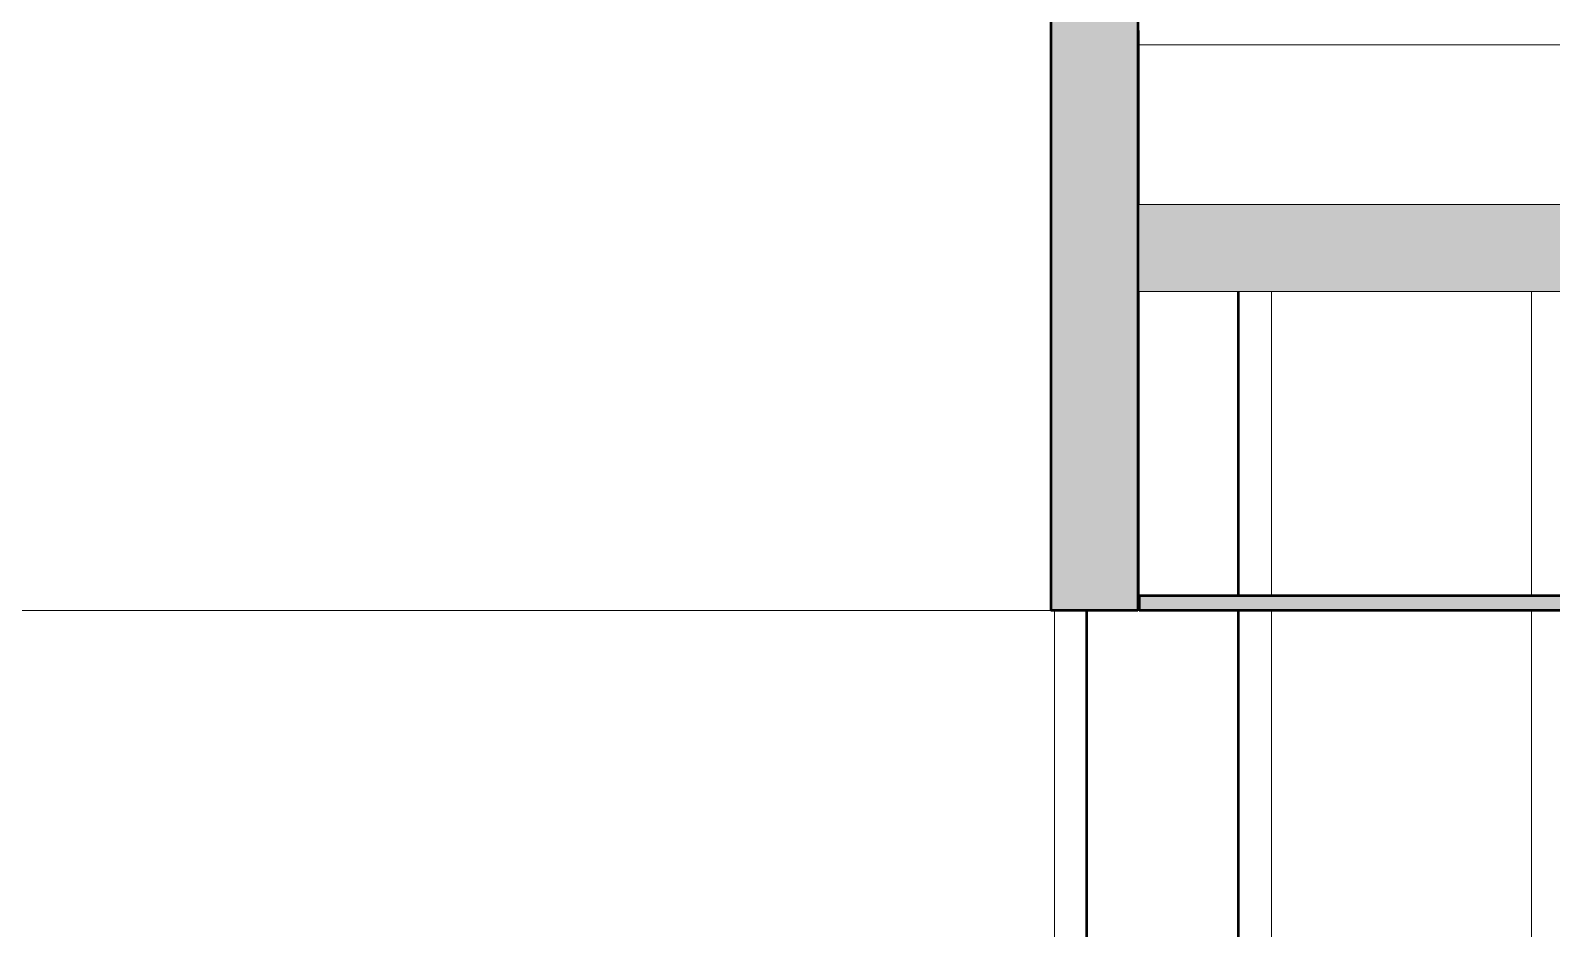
# Model space of a CAD drawing. Header units: millimetres. Extents: x -46169 to 174149, y -86316 to 18123.
# Drawn here: x 124641 to 127263, y -77906 to -76358 of the extents above; entities that cross this region are included whole.
import ezdxf

# ---------------------------------------------------------------- set-up
doc = ezdxf.new("R2010")
doc.units = ezdxf.units.MM
doc.header["$MEASUREMENT"] = 0
doc.linetypes.add('Wipeout_Contour', pattern=[1000, 0, -1000])
for name, color, linetype, lineweight, true_color in [('A04_A04_1_A-20-M_Ceiling_Pen_No__107', 7, 'Continuous', 15, 0xa6a6a6), ('A04_A04_1_A-20-M_Ceiling_Pen_No__29', 7, 'Continuous', 50, 0x2a2a2a), ('A04_A04_1_New_A-15-M_Column_Pen_No__28', 7, 'Continuous', 50, 0x2a2a2a), ('A04_A04_1_New_A-20-M_Floor_Slab_Pen_No__147', 7, 'Continuous', 0, 0x606060), ('A04_A04_1_New_A-20-M_Floor_Slab_Pen_No__149', 7, 'Continuous', 0, 0x2a2a2a), ('A04_A04_1_New_A-25-M_Wall_Int_Pen_No__107', 7, 'Continuous', 15, 0xa6a6a6), ('A04_A04_1_New_A-25-M_Wall_Int_Pen_No__27', 7, 'Continuous', 50, 0x2a2a2a)]:
    doc.layers.add(name, color=color, linetype=linetype, lineweight=lineweight, true_color=true_color)
for name, color, linetype in [('A04_A04_1_New_A-15-M_Column', 7, 'Continuous'), ('A04_A04_1_New_A-20-M_Floor_Slab', 7, 'Continuous'), ('A04_A04_1_New_A-25-M_Wall_Ext', 7, 'Continuous'), ('A04_A04_1_New_A-25-M_Wall_Int', 7, 'Continuous')]:
    doc.layers.add(name, color=color, linetype=linetype)
for name, color, linetype, lineweight in [('A04_A04_1_New_A-15-M_Column_Pen_No__88', 8, 'Continuous', 20), ('A04_A04_1_New_A-20-M_Floor_Slab_Pen_No__146', 8, 'Continuous', 0), ('A04_A04_1_New_A-20-M_Floor_Slab_Pen_No__4', 7, 'Continuous', 20), ('A04_A04_1_New_A-25-M_Wall_Ext_Pen_No__87', 8, 'Continuous', 20), ('A04_A04_1_New_A-25-M_Wall_Int_Pen_No__87', 8, 'Continuous', 20)]:
    doc.layers.add(name, color=color, linetype=linetype, lineweight=lineweight)

msp = doc.modelspace()

# ---------------------------------------------------------------- wipeouts: each hides what was drawn before it
at = {"color": 254, "linetype": 'Wipeout_Contour', "lineweight": 0, "ltscale": 596220.585478}
msp.add_wipeout([(126461.8, -80407.9), (126467.1, -80407.9), (126467.1, -77357.9), (126461.8, -77357.9)], dxfattribs=at).dxf.layer = 'A04_A04_1_New_A-15-M_Column'
at = {"color": 254, "linetype": 'Wipeout_Contour', "lineweight": 0, "ltscale": 597088.704929}
msp.add_wipeout([(126723.1, -77357.9), (126717.2, -77357.9), (126717.2, -80407.9), (126723.1, -80407.9)], dxfattribs=at).dxf.layer = 'A04_A04_1_New_A-15-M_Column'
at = {"color": 254, "linetype": 'Wipeout_Contour', "lineweight": 0, "ltscale": 599098.057935}
msp.add_wipeout([(126550.9, -76382.9), (131120.2, -76382.9), (131120.2, -76357.9), (126550.9, -76357.9)], dxfattribs=at).dxf.layer = 'A04_A04_1_New_A-20-M_Floor_Slab'
at = {"color": 254, "linetype": 'Wipeout_Contour', "lineweight": 0, "ltscale": 8751406.390945325}
msp.add_wipeout([(118362, -81407.9), (124599.3, -81407.9), (124599.3, -79207.9), (124800.3, -79207.9), (124807.1, -80407.9), (124830.2, -80407.9), (124824.7, -79432.9), (124823.7, -79432.9), (124823.7, -79420.9), (124821.5, -79417.7), (124819.8, -79413.8), (124818.9, -79409.6), (124818.9, -79405.3), (124819.8, -79401.1), (124821.5, -79397.1), (124824, -79393.6), (124827.1, -79390.7), (124827.6, -79390.3), (124828.5, -79389), (124831.8, -79386.3), (124835.9, -79384.8), (124840.2, -79383.8), (124844.4, -79383.1), (124848.7, -79382.9), (124849.8, -79382.9), (124854, -79383.1), (124858.3, -79383.8), (124862.5, -79384.8), (124866.7, -79386.3), (124870, -79389), (124872.5, -79392.9), (124874.2, -79397.7), (124874.7, -79402.9), (124880.4, -80407.9), (126330.2, -80407.9), (126324.7, -79432.9), (126323.7, -79432.9), (126323.7, -79402.9), (126324.3, -79397.7), (126325.9, -79392.9), (126328.5, -79389), (126331.8, -79386.3), (126335.9, -79384.8), (126340.2, -79383.8), (126344.4, -79383.1), (126348.7, -79382.9), (126349.8, -79382.9), (126354, -79383.1), (126358.3, -79383.8), (126362.5, -79384.8), (126366.7, -79386.3), (126370, -79389), (126372.5, -79392.9), (126374.2, -79397.7), (126374.7, -79402.9), (126380.4, -80407.9), (126405.9, -80407.9), (126405.9, -77357.9), (118362, -77357.9)], dxfattribs=at).dxf.layer = 'A04_A04_1_New_A-25-M_Wall_Int'
at = {"color": 254, "linetype": 'Wipeout_Contour', "lineweight": 0, "ltscale": 1347566.988829191}
msp.add_wipeout([(127227.8, -80407.9), (127231, -80407.9), (127231, -77949.9), (127237.2, -77949.9), (127252.2, -77949.9), (127252.2, -80407.9), (127262.7, -80407.9), (127262.7, -77357.9), (127227.8, -77357.9)], dxfattribs=at).dxf.layer = 'A04_A04_1_New_A-25-M_Wall_Int'

# ---------------------------------------------------------------- next in the draw order: wipeouts: each hides what was drawn before it
at = {"color": 254, "linetype": 'Wipeout_Contour', "lineweight": 0, "ltscale": 599404.460146}
msp.add_wipeout([(131120.2, -76382.9), (126550.9, -76382.9), (126550.9, -76657.9), (131120.2, -76657.9)], dxfattribs=at).dxf.layer = 'A04_A04_1_New_A-20-M_Floor_Slab'
at = {"color": 254, "linetype": 'Wipeout_Contour', "lineweight": 0, "ltscale": 598640.090826}
msp.add_wipeout([(127125.8, -77357.9), (127125.8, -80407.9), (127227.8, -80407.9), (127227.8, -77357.9)], dxfattribs=at).dxf.layer = 'A04_A04_1_New_A-25-M_Wall_Int'

# ---------------------------------------------------------------- next in the draw order: hatches: boundary and pattern name
at = {"layer": 'A04_A04_1_New_A-20-M_Floor_Slab_Pen_No__146', "linetype": 'Continuous'}
msp.add_hatch(color=256, dxfattribs=at).paths.add_polyline_path([(131120.2, -76657.9), (126550.9, -76657.9), (126550.9, -76807.9), (131120.2, -76807.9)])

# ---------------------------------------------------------------- next in the draw order: linework, layer by layer
at = {"layer": 'A04_A04_1_New_A-25-M_Wall_Int_Pen_No__87', "linetype": 'Continuous'}
msp.add_line((127227.8, -77357.9), (127227.8, -80407.9), dxfattribs=at)

# ---------------------------------------------------------------- next in the draw order: wipeouts: each hides what was drawn before it
at = {"color": 254, "linetype": 'Wipeout_Contour', "lineweight": 0, "ltscale": 597879.130839}
msp.add_wipeout([(127125.8, -77357.9), (126779.9, -77357.9), (126779.9, -80407.9), (127125.8, -80407.9)], dxfattribs=at).dxf.layer = 'A04_A04_1_New_A-25-M_Wall_Int'

# ---------------------------------------------------------------- next in the draw order: wipeouts: each hides what was drawn before it
at = {"color": 254, "linetype": 'Wipeout_Contour', "lineweight": 0, "ltscale": 593267.4374}
msp.add_wipeout([(126717.2, -76807.9), (126717.2, -77332.9), (126723.1, -77332.9), (126723.1, -76807.9)], dxfattribs=at).dxf.layer = 'A04_A04_1_New_A-15-M_Column'
at = {"color": 254, "linetype": 'Wipeout_Contour', "lineweight": 0, "ltscale": 597286.359382}
msp.add_wipeout([(126779.9, -77357.9), (126776.8, -77357.9), (126776.8, -80407.9), (126779.9, -80407.9)], dxfattribs=at).dxf.layer = 'A04_A04_1_New_A-15-M_Column'
at = {"color": 254, "linetype": 'Wipeout_Contour', "lineweight": 0, "ltscale": 444669.661743}
msp.add_wipeout([(126552.1, -76807.9), (126552, -77357.9), (126552.1, -77332.9)], dxfattribs=at).dxf.layer = 'A04_A04_1_New_A-25-M_Wall_Ext'
at = {"color": 254, "linetype": 'Wipeout_Contour', "lineweight": 0, "ltscale": 595062.950936}
msp.add_wipeout([(127227.8, -77332.9), (127262.7, -77332.9), (127262.7, -76807.9), (127227.8, -76807.9)], dxfattribs=at).dxf.layer = 'A04_A04_1_New_A-25-M_Wall_Int'

# ---------------------------------------------------------------- next in the draw order: wipeouts: each hides what was drawn before it
at = {"color": 254, "linetype": 'Wipeout_Contour', "lineweight": 0, "ltscale": 597264.022275}
msp.add_wipeout([(126776.8, -77357.9), (126766.7, -77357.9), (126766.7, -80407.9), (126776.8, -80407.9)], dxfattribs=at).dxf.layer = 'A04_A04_1_New_A-15-M_Column'
at = {"color": 254, "linetype": 'Wipeout_Contour', "lineweight": 0, "ltscale": 2211650.152403865}
msp.add_wipeout([(126549.6, -77357.9), (126551.5, -77357.9), (126551.5, -76807.9), (126550.9, -76807.9), (126550.9, -76357.9), (126551.5, -76357.9), (126551.5, -75477.9), (126551.3, -75475.2), (126551.3, -75467.9), (126551.3, -75457.9), (126551.3, -75447.9), (126551.3, -75440.6), (126551.3, -75437.9), (126551.5, -72757.9), (126549.6, -72757.9)], dxfattribs=at).dxf.layer = 'A04_A04_1_New_A-25-M_Wall_Int'
at = {"color": 254, "linetype": 'Wipeout_Contour', "lineweight": 0, "ltscale": 594828.745147}
msp.add_wipeout([(127227.8, -76807.9), (127125.8, -76807.9), (127125.8, -77332.9), (127227.8, -77332.9)], dxfattribs=at).dxf.layer = 'A04_A04_1_New_A-25-M_Wall_Int'

# ---------------------------------------------------------------- next in the draw order: hatches: boundary and pattern name
at = {"layer": 'A04_A04_1_New_A-25-M_Wall_Int_Pen_No__107', "linetype": 'Continuous', "lineweight": 0, "true_color": 0x292929}
msp.add_hatch(color=250, dxfattribs=at).paths.add_polyline_path([(126549.6, -72757.9), (126399.6, -72757.9), (126399.6, -77357.9), (126549.6, -77357.9)])

# ---------------------------------------------------------------- next in the draw order: linework, layer by layer
at = {"layer": 'A04_A04_1_New_A-15-M_Column_Pen_No__88', "linetype": 'Continuous'}
msp.add_line((126779.9, -77357.9), (126779.9, -80407.9), dxfattribs=at)
at = {"layer": 'A04_A04_1_New_A-20-M_Floor_Slab_Pen_No__149', "linetype": 'Continuous'}
msp.add_line((131120.2, -76657.9), (126550.9, -76657.9), dxfattribs=at)
at = {"layer": 'A04_A04_1_New_A-20-M_Floor_Slab_Pen_No__149', "linetype": 'Continuous', "flags": 128}
msp.add_lwpolyline([(126550.9, -76357.9), (126550.9, -76382.9), (126550.9, -76657.9)], dxfattribs=at)
at = {"layer": 'A04_A04_1_New_A-20-M_Floor_Slab_Pen_No__4', "linetype": 'Continuous'}
msp.add_line((131120.2, -76382.9), (126550.9, -76382.9), dxfattribs=at)
at = {"layer": 'A04_A04_1_New_A-25-M_Wall_Int_Pen_No__87', "linetype": 'Continuous'}
msp.add_line((127227.8, -76807.9), (127227.8, -77332.9), dxfattribs=at)

# ---------------------------------------------------------------- next in the draw order: wipeouts: each hides what was drawn before it
at = {"color": 254, "linetype": 'Wipeout_Contour', "lineweight": 0, "ltscale": 597218.339944}
msp.add_wipeout([(126766.7, -77357.9), (126749.9, -77357.9), (126749.9, -80407.9), (126766.7, -80407.9)], dxfattribs=at).dxf.layer = 'A04_A04_1_New_A-15-M_Column'
at = {"color": 254, "linetype": 'Wipeout_Contour', "lineweight": 0, "ltscale": 594062.921102}
msp.add_wipeout([(127125.8, -76807.9), (126779.9, -76807.9), (126779.9, -77332.9), (127125.8, -77332.9)], dxfattribs=at).dxf.layer = 'A04_A04_1_New_A-25-M_Wall_Int'

# ---------------------------------------------------------------- next in the draw order: wipeouts: each hides what was drawn before it
at = {"color": 254, "linetype": 'Wipeout_Contour', "lineweight": 0, "ltscale": 741017.817591}
msp.add_wipeout([(126552.1, -77332.9), (126554.6, -77332.9), (126559.2, -77332.9), (126559.2, -76807.9), (126552.1, -76807.9)], dxfattribs=at).dxf.layer = 'A04_A04_1_New_A-15-M_Column'
at = {"color": 254, "linetype": 'Wipeout_Contour', "lineweight": 0, "ltscale": 593466.358537}
msp.add_wipeout([(126776.8, -77332.9), (126779.9, -77332.9), (126779.9, -76807.9), (126776.8, -76807.9)], dxfattribs=at).dxf.layer = 'A04_A04_1_New_A-15-M_Column'
at = {"color": 254, "linetype": 'Wipeout_Contour', "lineweight": 0, "ltscale": 596104.111033}
msp.add_wipeout([(126439, -80407.9), (126439, -77357.9), (126421.2, -77357.9), (126421.2, -80407.9)], dxfattribs=at).dxf.layer = 'A04_A04_1_New_A-15-M_Column'
at = {"color": 254, "linetype": 'Wipeout_Contour', "lineweight": 0, "ltscale": 597151.069887}
msp.add_wipeout([(126749.9, -77357.9), (126727.1, -77357.9), (126727.1, -80407.9), (126749.9, -80407.9)], dxfattribs=at).dxf.layer = 'A04_A04_1_New_A-15-M_Column'

# ---------------------------------------------------------------- next in the draw order: wipeouts: each hides what was drawn before it
at = {"color": 254, "linetype": 'Wipeout_Contour', "lineweight": 0, "ltscale": 592779.819004}
msp.add_wipeout([(126559.2, -77332.9), (126595.7, -77332.9), (126595.7, -76807.9), (126559.2, -76807.9)], dxfattribs=at).dxf.layer = 'A04_A04_1_New_A-15-M_Column'
at = {"color": 254, "linetype": 'Wipeout_Contour', "lineweight": 0, "ltscale": 593443.878278}
msp.add_wipeout([(126766.7, -77332.9), (126776.8, -77332.9), (126776.8, -76807.9), (126766.7, -76807.9)], dxfattribs=at).dxf.layer = 'A04_A04_1_New_A-15-M_Column'
at = {"color": 254, "linetype": 'Wipeout_Contour', "lineweight": 0, "ltscale": 596055.014832}
msp.add_wipeout([(126421.2, -80407.9), (126421.2, -77357.9), (126410, -77357.9), (126410, -80407.9)], dxfattribs=at).dxf.layer = 'A04_A04_1_New_A-15-M_Column'
at = {"color": 254, "linetype": 'Wipeout_Contour', "lineweight": 0, "ltscale": 597048.035717}
msp.add_wipeout([(126717.2, -77357.9), (126699.1, -77357.9), (126699.1, -80407.9), (126717.2, -80407.9)], dxfattribs=at).dxf.layer = 'A04_A04_1_New_A-15-M_Column'

# ---------------------------------------------------------------- next in the draw order: linework, layer by layer
at = {"layer": 'A04_A04_1_New_A-15-M_Column_Pen_No__88', "linetype": 'Continuous'}
msp.add_line((126779.9, -76807.9), (126779.9, -77332.9), dxfattribs=at)
at = {"layer": 'A04_A04_1_New_A-20-M_Floor_Slab_Pen_No__147', "linetype": 'Continuous'}
msp.add_line((126550.9, -76657.9), (126550.9, -76807.9), dxfattribs=at)
at = {"layer": 'A04_A04_1_New_A-25-M_Wall_Ext_Pen_No__87', "linetype": 'Continuous'}
msp.add_line((126552.1, -77332.9), (126552.1, -76807.9), dxfattribs=at)

# ---------------------------------------------------------------- next in the draw order: wipeouts: each hides what was drawn before it
at = {"color": 254, "linetype": 'Wipeout_Contour', "lineweight": 0, "ltscale": 593397.90315}
msp.add_wipeout([(126749.9, -77332.9), (126766.7, -77332.9), (126766.7, -76807.9), (126749.9, -76807.9)], dxfattribs=at).dxf.layer = 'A04_A04_1_New_A-15-M_Column'
at = {"color": 254, "linetype": 'Wipeout_Contour', "lineweight": 0, "ltscale": 596029.035127}
msp.add_wipeout([(126410, -80407.9), (126410, -77357.9), (126405.9, -77357.9), (126405.9, -80407.9)], dxfattribs=at).dxf.layer = 'A04_A04_1_New_A-15-M_Column'
at = {"color": 254, "linetype": 'Wipeout_Contour', "lineweight": 0, "ltscale": 596962.848024}
msp.add_wipeout([(126699.1, -77357.9), (126667, -77357.9), (126667, -80407.9), (126699.1, -80407.9)], dxfattribs=at).dxf.layer = 'A04_A04_1_New_A-15-M_Column'
at = {"color": 254, "linetype": 'Wipeout_Contour', "lineweight": 0, "ltscale": 597105.497845}
msp.add_wipeout([(126727.1, -77357.9), (126723.1, -77357.9), (126723.1, -80407.9), (126727.1, -80407.9)], dxfattribs=at).dxf.layer = 'A04_A04_1_New_A-15-M_Column'

# ---------------------------------------------------------------- next in the draw order: linework, layer by layer
at = {"layer": 'A04_A04_1_New_A-15-M_Column_Pen_No__28', "linetype": 'Continuous'}
msp.add_line((126723.1, -80407.9), (126723.1, -77357.9), dxfattribs=at)
at = {"layer": 'A04_A04_1_New_A-15-M_Column_Pen_No__88', "linetype": 'Continuous'}
msp.add_line((126405.9, -77357.9), (126405.9, -80407.9), dxfattribs=at)
at = {"layer": 'A04_A04_1_New_A-25-M_Wall_Ext_Pen_No__87', "linetype": 'Continuous'}
msp.add_line((126399.6, -77357.9), (108913.7, -77357.9), dxfattribs=at)
at = {"layer": 'A04_A04_1_New_A-25-M_Wall_Int_Pen_No__27', "linetype": 'Continuous'}
msp.add_line((126399.6, -72757.9), (126399.6, -77357.9), dxfattribs=at)

# ---------------------------------------------------------------- next in the draw order: wipeouts: each hides what was drawn before it
at = {"color": 254, "linetype": 'Wipeout_Contour', "lineweight": 0, "ltscale": 593330.201849}
msp.add_wipeout([(126727.1, -77332.9), (126749.9, -77332.9), (126749.9, -76807.9), (126727.1, -76807.9)], dxfattribs=at).dxf.layer = 'A04_A04_1_New_A-15-M_Column'
at = {"color": 254, "linetype": 'Wipeout_Contour', "lineweight": 0, "ltscale": 596849.134947}
msp.add_wipeout([(126667, -77357.9), (126632.1, -77357.9), (126632.1, -80407.9), (126667, -80407.9)], dxfattribs=at).dxf.layer = 'A04_A04_1_New_A-15-M_Column'

# ---------------------------------------------------------------- next in the draw order: wipeouts: each hides what was drawn before it
at = {"color": 254, "linetype": 'Wipeout_Contour', "lineweight": 0, "ltscale": 593226.507085}
msp.add_wipeout([(126699.1, -77332.9), (126717.2, -77332.9), (126717.2, -76807.9), (126699.1, -76807.9)], dxfattribs=at).dxf.layer = 'A04_A04_1_New_A-15-M_Column'
at = {"color": 254, "linetype": 'Wipeout_Contour', "lineweight": 0, "ltscale": 596728.032763}
msp.add_wipeout([(126632.1, -77357.9), (126595.7, -77357.9), (126595.7, -80407.9), (126632.1, -80407.9)], dxfattribs=at).dxf.layer = 'A04_A04_1_New_A-15-M_Column'

# ---------------------------------------------------------------- next in the draw order: wipeouts: each hides what was drawn before it
at = {"color": 254, "linetype": 'Wipeout_Contour', "lineweight": 0, "ltscale": 593140.772854}
msp.add_wipeout([(126667, -77332.9), (126699.1, -77332.9), (126699.1, -76807.9), (126667, -76807.9)], dxfattribs=at).dxf.layer = 'A04_A04_1_New_A-15-M_Column'
at = {"color": 254, "linetype": 'Wipeout_Contour', "lineweight": 0, "ltscale": 593284.337767}
msp.add_wipeout([(126727.1, -76807.9), (126723.1, -76807.9), (126723.1, -77332.9), (126727.1, -77332.9)], dxfattribs=at).dxf.layer = 'A04_A04_1_New_A-15-M_Column'
at = {"color": 254, "linetype": 'Wipeout_Contour', "lineweight": 0, "ltscale": 596604.196425}
msp.add_wipeout([(126595.7, -77357.9), (126559.2, -77357.9), (126559.2, -80407.9), (126595.7, -80407.9)], dxfattribs=at).dxf.layer = 'A04_A04_1_New_A-15-M_Column'

# ---------------------------------------------------------------- next in the draw order: linework, layer by layer
at = {"layer": 'A04_A04_1_New_A-15-M_Column_Pen_No__28', "linetype": 'Continuous'}
msp.add_line((126723.1, -77332.9), (126723.1, -76807.9), dxfattribs=at)

# ---------------------------------------------------------------- next in the draw order: wipeouts: each hides what was drawn before it
at = {"color": 254, "linetype": 'Wipeout_Contour', "lineweight": 0, "ltscale": 593026.330167}
msp.add_wipeout([(126632.1, -76807.9), (126632.1, -77332.9), (126667, -77332.9), (126667, -76807.9)], dxfattribs=at).dxf.layer = 'A04_A04_1_New_A-15-M_Column'
at = {"color": 254, "linetype": 'Wipeout_Contour', "lineweight": 0, "ltscale": 744804.801603}
msp.add_wipeout([(126523.9, -80407.9), (126559.2, -80407.9), (126559.2, -77357.9), (126552.1, -77357.9), (126523.9, -77357.9)], dxfattribs=at).dxf.layer = 'A04_A04_1_New_A-15-M_Column'

# ---------------------------------------------------------------- next in the draw order: linework, layer by layer
at = {"layer": 'A04_A04_1_A-20-M_Ceiling_Pen_No__29', "linetype": 'Continuous'}
for p in [(126552.1, -77332.9), (129878.7, -77357.9)]:
    msp.add_line(p, (126552.1, -77357.9), dxfattribs=at)
at = {"layer": 'A04_A04_1_New_A-25-M_Wall_Ext_Pen_No__87', "linetype": 'Continuous'}
for p, q in [((126551.6, -76807.9), (126551.6, -77357.9)), ((126551.6, -77357.9), (126551.5, -77357.9)), ((126551.6, -77357.9), (126551.6, -77357.9))]:
    msp.add_line(p, q, dxfattribs=at)
at = {"layer": 'A04_A04_1_New_A-25-M_Wall_Int_Pen_No__27', "linetype": 'Continuous'}
msp.add_line((126549.6, -72757.9), (126549.6, -77357.9), dxfattribs=at)
at = {"layer": 'A04_A04_1_New_A-25-M_Wall_Int_Pen_No__87', "linetype": 'Continuous'}
msp.add_line((126549.6, -77357.9), (126551.5, -77357.9), dxfattribs=at)

# ---------------------------------------------------------------- next in the draw order: wipeouts: each hides what was drawn before it
at = {"color": 254, "linetype": 'Wipeout_Contour', "lineweight": 0, "ltscale": 592904.450581}
msp.add_wipeout([(126595.7, -77332.9), (126632.1, -77332.9), (126632.1, -76807.9), (126595.7, -76807.9)], dxfattribs=at).dxf.layer = 'A04_A04_1_New_A-15-M_Column'
at = {"color": 254, "linetype": 'Wipeout_Contour', "lineweight": 0, "ltscale": 596367.278692}
msp.add_wipeout([(126523.9, -80407.9), (126523.9, -77357.9), (126491.3, -77357.9), (126491.3, -80407.9)], dxfattribs=at).dxf.layer = 'A04_A04_1_New_A-15-M_Column'

# ---------------------------------------------------------------- next in the draw order: hatches: boundary and pattern name
at = {"layer": 'A04_A04_1_A-20-M_Ceiling_Pen_No__107', "linetype": 'Continuous'}
msp.add_hatch(color=256, dxfattribs=at).paths.add_polyline_path([(126552.1, -77332.9), (126552.1, -77357.9), (129878.7, -77357.9), (129878.7, -77332.9)])

# ---------------------------------------------------------------- next in the draw order: linework, layer by layer
at = {"layer": 'A04_A04_1_A-20-M_Ceiling_Pen_No__29', "linetype": 'Continuous'}
msp.add_line((129878.7, -77332.9), (126552.1, -77332.9), dxfattribs=at)
at = {"layer": 'A04_A04_1_New_A-20-M_Floor_Slab_Pen_No__4', "linetype": 'Continuous'}
msp.add_line((129880.5, -76807.9), (126550.9, -76807.9), dxfattribs=at)

# ---------------------------------------------------------------- next in the draw order: wipeouts: each hides what was drawn before it
at = {"color": 254, "linetype": 'Wipeout_Contour', "lineweight": 0, "ltscale": 596270.791248}
msp.add_wipeout([(126467.1, -80407.9), (126491.3, -80407.9), (126491.3, -77357.9), (126467.1, -77357.9)], dxfattribs=at).dxf.layer = 'A04_A04_1_New_A-15-M_Column'

# ---------------------------------------------------------------- next in the draw order: wipeouts: each hides what was drawn before it
at = {"color": 254, "linetype": 'Wipeout_Contour', "lineweight": 0, "ltscale": 596172.91036}
msp.add_wipeout([(126439, -77357.9), (126439, -80407.9), (126461.8, -80407.9), (126461.8, -77357.9)], dxfattribs=at).dxf.layer = 'A04_A04_1_New_A-15-M_Column'

# ---------------------------------------------------------------- next in the draw order: linework, layer by layer
at = {"layer": 'A04_A04_1_New_A-15-M_Column_Pen_No__28', "linetype": 'Continuous'}
msp.add_line((126461.8, -80407.9), (126461.8, -77357.9), dxfattribs=at)
at = {"layer": 'A04_A04_1_New_A-25-M_Wall_Int_Pen_No__27', "linetype": 'Continuous'}
msp.add_line((126549.6, -77357.9), (126399.6, -77357.9), dxfattribs=at)

doc.saveas('drawing.dxf')
